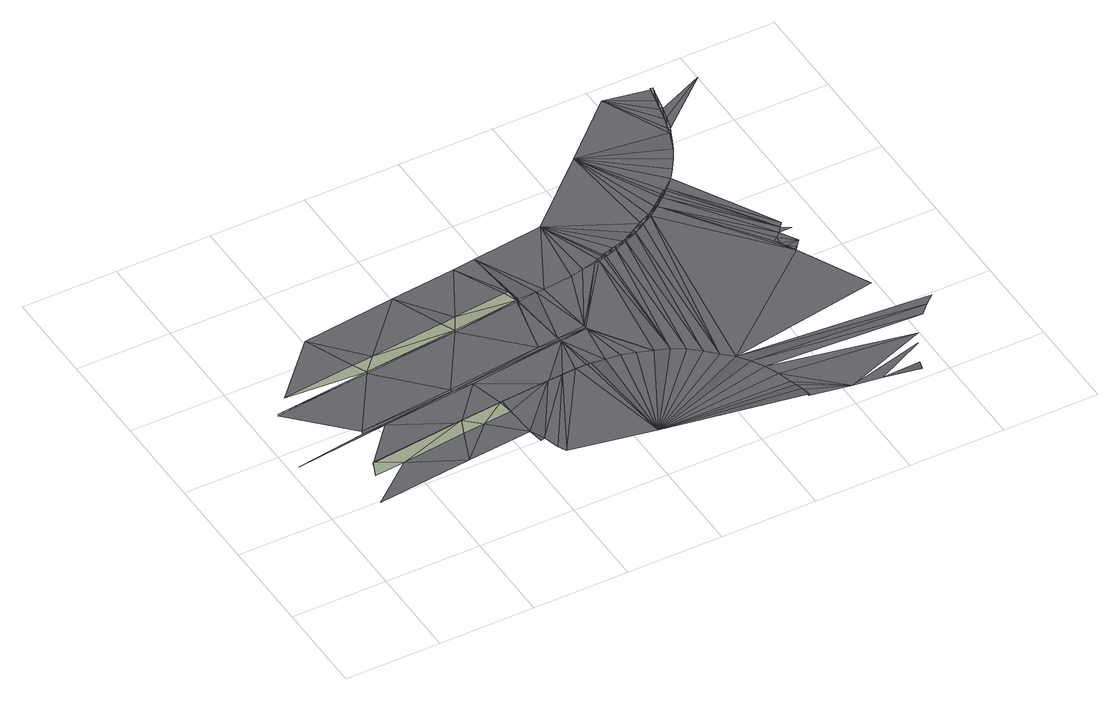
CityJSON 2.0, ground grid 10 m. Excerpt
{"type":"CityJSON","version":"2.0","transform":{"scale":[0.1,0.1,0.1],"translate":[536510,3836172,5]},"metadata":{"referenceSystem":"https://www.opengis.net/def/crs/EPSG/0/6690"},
"CityObjects":{
"road1":{"type":"Road","attributes":{"RoadStructureAttribute.sectionType":"1"},"geometry":[{"type":"MultiSurface","lod":"3","boundaries":[[[0,1,2]],[[3,1,4]],[[5,6,7]],[[2,8,9]],[[8,7,9]],[[3,10,1]],[[11,12,13]],[[14,15,16]],[[17,8,2]],[[18,12,5]],[[2,1,17]],[[16,15,19]],[[20,13,14]],[[18,21,12]],[[1,10,17]],[[5,7,18]],[[8,22,7]],[[3,23,10]],[[15,24,19]],[[13,12,21]],[[25,23,3]],[[14,24,15]],[[10,23,17]],[[26,14,13]],[[18,7,22]],[[27,24,14]],[[8,17,28]],[[29,22,8]],[[25,30,23]],[[17,23,28]],[[30,28,23]],[[31,25,32]],[[8,28,29]],[[19,24,33]],[[26,27,14]],[[30,34,28]],[[29,28,34]],[[13,21,26]],[[27,35,24]],[[31,36,25]],[[18,37,21]],[[36,30,25]],[[38,31,39]],[[40,38,39]],[[30,36,34]],[[41,22,29]],[[22,42,18]],[[24,35,33]],[[29,34,41]],[[43,44,40]],[[42,37,18]],[[41,34,36]],[[41,45,22]],[[35,46,33]],[[36,31,38]],[[27,46,35]],[[26,21,37]],[[40,44,38]],[[41,36,47]],[[47,36,38]],[[48,46,27]],[[47,45,41]],[[47,38,49]],[[33,46,50]],[[42,22,45]],[[49,38,44]],[[27,26,48]],[[49,45,47]],[[43,51,44]],[[48,52,46]],[[49,44,51]],[[26,37,53]],[[49,51,54]],[[45,49,54]],[[46,52,50]],[[26,53,48]],[[37,42,55]],[[56,37,55]],[[37,56,53]],[[52,57,50]],[[53,56,48]],[[57,52,48]],[[48,56,58]],[[48,58,57]],[[59,50,57]],[[58,59,57]]],"semantics":{"surfaces":[{"type":"AuxiliaryTrafficArea","function":"5000"},{"type":"TrafficArea","function":"2000"},{"type":"TrafficArea","function":"1000"},{"type":"AuxiliaryTrafficArea","function":"2000"},{"type":"TrafficArea","function":"1010"}],"values":[0,1,2,3,4,1,4,0,3,2,0,1,3,2,0,2,4,1,1,4,1,0,0,3,2,0,3,4,1,0,0,1,3,1,3,1,3,4,0,1,2,1,1,1,1,4,2,1,3,1,2,3,4,1,1,0,4,1,3,3,0,4,3,1,2,3,3,4,1,0,3,4,3,4,1,3,2,4,4,1,3,0,3,1,1,1]}}]},
"road2":{"type":"Road","attributes":{"RoadStructureAttribute.sectionType":"4"},"geometry":[{"type":"MultiSurface","lod":"3","boundaries":[[[60,51,43]],[[61,60,43]],[[62,61,43]],[[54,51,60]],[[60,63,54]],[[54,63,45]],[[61,45,63]],[[63,60,61]],[[56,55,64]],[[65,45,61]],[[66,58,56]],[[56,64,66]],[[43,67,62]],[[42,45,68]],[[55,42,68]],[[55,69,64]],[[59,58,66]],[[62,65,61]],[[64,69,66]],[[68,45,65]],[[55,68,70]],[[43,71,67]],[[55,70,69]],[[59,66,69]],[[67,65,62]],[[43,72,71]],[[65,71,68]],[[59,69,73]],[[69,70,73]],[[71,65,67]],[[43,74,72]],[[75,73,70]],[[73,76,59]],[[43,77,74]],[[43,78,77]],[[43,79,78]],[[80,81,70]],[[43,82,79]],[[70,68,80]],[[43,83,82]],[[75,70,81]],[[43,84,85]],[[43,85,86]],[[43,87,83]],[[43,86,88]],[[43,88,87]],[[68,71,89]],[[73,75,76]],[[71,72,89]],[[80,68,89]],[[75,81,76]],[[77,90,74]],[[72,74,91]],[[89,72,92]],[[81,93,76]],[[72,94,92]],[[81,80,93]],[[78,95,77]],[[85,84,96]],[[85,96,97]],[[89,93,80]],[[97,86,85]],[[90,91,74]],[[76,93,98]],[[94,72,91]],[[93,89,99]],[[99,100,93]],[[101,76,98]],[[89,92,99]],[[98,93,100]],[[101,102,76]],[[96,103,97]],[[92,94,99]],[[99,104,100]],[[100,101,98]],[[86,103,88]],[[94,104,99]],[[104,105,100]],[[101,100,105]],[[95,90,77]],[[102,106,76]],[[94,107,104]],[[104,108,105]],[[105,108,101]],[[86,97,103]],[[108,102,101]],[[87,88,103]],[[106,109,76]],[[108,104,107]],[[94,91,107]],[[109,110,76]],[[106,102,108]],[[91,90,107]],[[108,107,111]],[[90,111,107]],[[87,112,83]],[[78,79,113]],[[106,108,114]],[[114,108,111]],[[82,115,79]],[[83,116,82]],[[114,109,106]],[[90,95,111]],[[95,78,117]],[[114,111,118]],[[95,118,111]],[[114,119,109]],[[119,114,118]],[[120,113,79]],[[117,78,113]],[[119,110,109]],[[95,117,118]],[[76,110,121]],[[119,118,122]],[[117,122,118]],[[110,119,123]],[[123,119,122]],[[124,125,103]],[[126,110,123]],[[127,123,122]],[[117,113,122]],[[113,128,122]],[[87,103,112]],[[126,123,127]],[[127,122,128]],[[116,115,82]],[[110,126,121]],[[129,130,124]],[[115,131,79]],[[132,126,127]],[[133,127,128]],[[113,134,128]],[[134,135,128]],[[126,132,121]],[[132,127,133]],[[133,128,135]],[[132,136,121]],[[133,137,132]],[[134,138,135]],[[120,134,113]],[[137,136,132]],[[133,135,138]],[[137,133,138]],[[121,136,139]],[[134,140,138]],[[141,142,121]],[[79,143,120]],[[141,121,139]],[[144,137,138]],[[140,145,138]],[[136,137,144]],[[139,136,144]],[[144,138,145]],[[140,146,145]],[[147,140,134]],[[144,141,139]],[[141,144,145]],[[146,148,145]],[[142,149,121]],[[145,148,141]],[[120,150,134]],[[148,151,141]],[[149,152,121]],[[140,153,146]],[[151,142,141]],[[153,148,146]],[[152,154,121]],[[155,134,150]],[[154,156,121]],[[134,155,147]],[[157,158,150]],[[151,148,153]],[[159,157,150]],[[155,150,158]],[[153,140,147]],[[150,120,159]],[[160,157,159]],[[161,158,157]],[[158,161,155]],[[159,120,160]],[[142,151,162]],[[160,161,157]],[[161,147,155]],[[162,151,153]],[[163,153,147]],[[164,121,156]],[[156,165,164]],[[154,166,156]],[[165,167,164]],[[168,156,166]],[[169,156,168]],[[167,170,164]],[[165,156,169]],[[169,168,171]],[[168,172,171]],[[170,173,164]],[[169,167,165]],[[172,174,171]],[[173,175,164]],[[169,171,174]],[[169,176,167]],[[176,169,174]],[[172,177,174]],[[176,170,167]],[[177,178,174]],[[176,174,179]],[[178,179,174]],[[176,180,170]],[[180,176,179]],[[180,173,170]],[[178,181,179]],[[180,179,182]],[[181,182,179]],[[180,183,173]],[[183,180,182]],[[172,184,177]],[[183,175,173]],[[181,185,182]],[[186,187,183]],[[183,182,186]],[[185,186,182]],[[183,187,175]],[[177,184,178]]],"semantics":{"surfaces":[{"type":"TrafficArea","function":"2000"},{"type":"AuxiliaryTrafficArea","function":"2000"},{"type":"TrafficArea","function":"1020"}],"values":[0,0,0,1,1,2,2,1,2,2,1,1,0,2,2,2,0,2,1,2,2,0,2,0,2,0,2,0,2,2,0,2,0,0,0,0,2,0,2,0,2,0,0,0,0,0,2,0,2,2,0,2,2,2,0,2,0,2,1,1,0,1,2,0,2,1,1,0,1,1,0,2,1,1,1,2,1,1,1,2,0,1,1,1,2,1,2,0,1,1,0,1,1,1,1,2,2,1,1,2,2,1,1,2,1,1,1,1,2,2,1,1,0,1,1,1,1,2,1,1,1,1,2,1,1,2,0,2,2,1,1,1,1,0,1,1,0,1,1,2,1,1,1,0,1,0,2,0,1,1,1,1,1,1,2,1,1,1,0,1,2,0,0,2,0,2,0,2,0,2,2,2,2,2,2,2,2,2,2,2,2,2,2,2,2,0,0,0,0,0,1,0,1,1,1,0,1,1,0,1,1,1,1,1,1,1,1,1,1,1,1,1,1,1,1,2,1,1,1,1,1,1,2]}}]}
},
"vertices":[
[64,130,10],[96,133,10],[71,147,10],[149,105,11],[49,95,10],[84,188,8],[10,178,8],[107,188,9],[170,157,8],[71,147,8],[163,140,11],[29,250,7],[84,191,9],[129,260,8],[129,260,10],[122,274,10],[45,266,10],[170,157,11],[184,198,9],[100,324,11],[29,250,9],[184,201,9],[206,198,9],[186,142,11],[144,276,10],[218,112,11],[228,270,8],[228,270,10],[214,161,11],[216,161,8],[216,145,11],[224,96,12],[220,95,12],[199,335,12],[216,161,11],[222,284,10],[267,165,11],[283,211,10],[283,166,11],[229,80,12],[233,71,12],[267,165,8],[306,210,10],[321,54,12],[298,167,11],[306,208,10],[237,285,11],[283,166,9],[298,277,11],[298,167,9],[268,342,12],[310,167,11],[293,291,11],[298,277,9],[310,167,9],[305,213,10],[299,277,9],[297,291,11],[299,277,11],[292,345,12],
[314,167,11],[329,167,9],[344,165,9],[314,167,9],[300,277,9],[335,211,10],[300,277,11],[359,161,9],[335,213,10],[320,279,10],[335,216,10],[374,155,9],[388,149,10],[328,279,10],[401,141,10],[359,282,10],[367,353,13],[413,131,10],[424,120,10],[435,109,10],[387,287,10],[373,285,10],[444,96,11],[451,83,11],[466,27,13],[465,38,12],[463,47,11],[457,68,11],[461,53,11],[392,288,10],[427,299,10],[414,294,10],[398,290,10],[392,290,10],[401,290,10],[440,304,11],[466,27,11],[465,38,11],[398,291,10],[398,290,12],[398,291,12],[400,292,10],[413,296,10],[507,19,12],[401,290,12],[400,292,12],[426,300,10],[414,294,12],[413,296,12],[439,306,11],[451,313,11],[427,299,12],[597,53,11],[464,318,11],[426,300,12],[624,84,11],[614,74,11],[452,311,11],[440,304,13],[439,306,13],[557,210,11],[441,420,13],[452,311,13],[451,313,13],[537,14,12],[590,41,11],[463,319,11],[463,319,13],[464,318,13],[575,7,12],[578,17,11],[634,93,11],[474,327,11],[474,327,13],[476,326,11],[476,326,13],[485,336,11],[485,336,13],[486,335,13],[488,339,11],[486,335,11],[493,343,11],[506,354,11],[594,135,11],[488,339,13],[490,338,13],[490,338,11],[555,239,11],[494,342,11],[514,365,11],[545,231,11],[496,344,11],[522,377,11],[560,245,11],[529,389,11],[550,234,11],[536,409,12],[552,220,11],[549,226,11],[556,212,11],[560,214,11],[566,221,11],[564,250,11],[569,239,11],[504,478,13],[538,415,12],[535,402,12],[542,428,12],[538,409,12],[538,415,13],[545,442,12],[540,414,14],[540,414,12],[548,455,12],[544,428,14],[551,470,12],[542,428,14],[544,428,12],[547,441,12],[547,441,14],[545,442,14],[550,455,12],[550,455,14],[548,455,14],[597,462,13],[553,469,12],[553,469,14],[551,470,14]
]}
